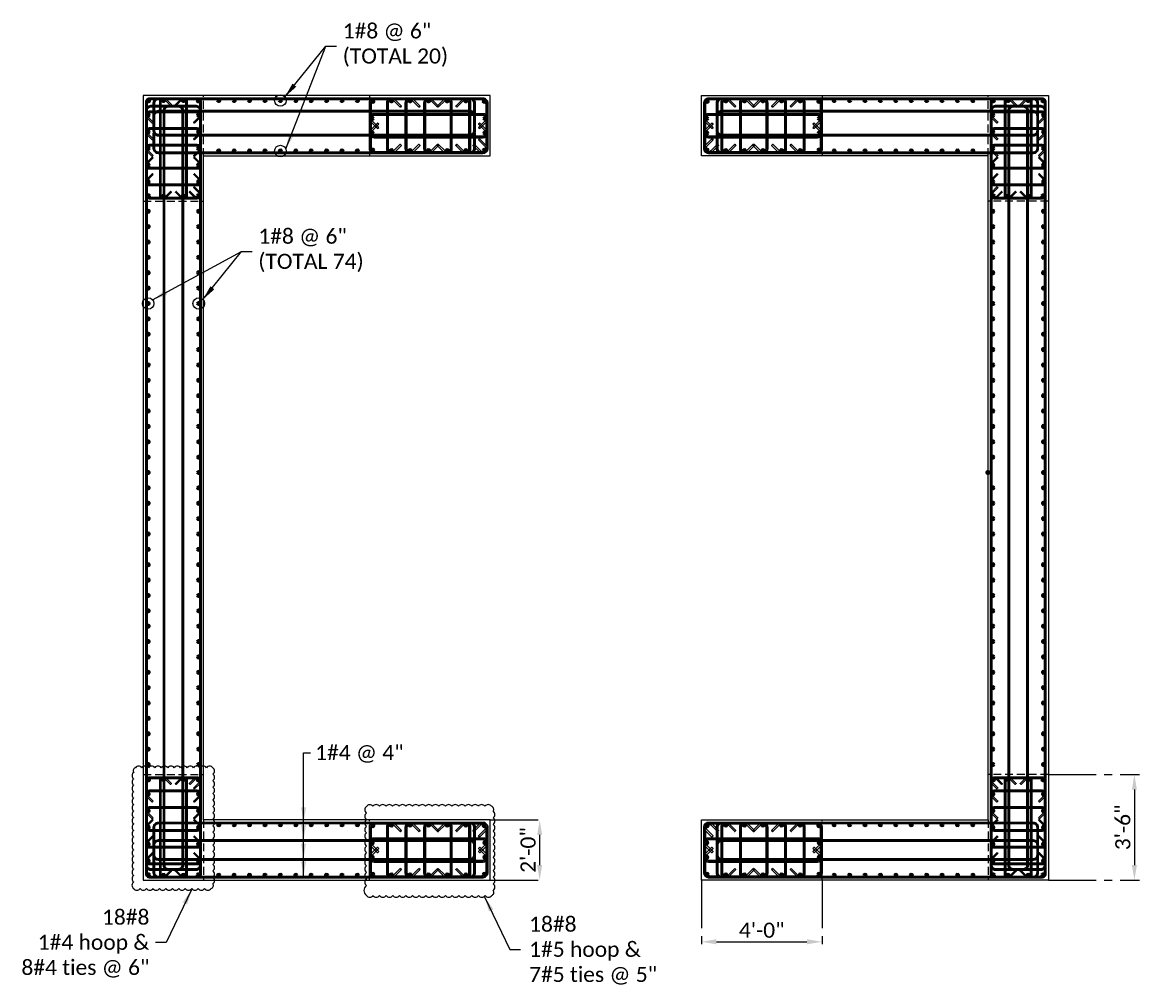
# Model space of a CAD drawing. Header units: inches. Extents: x -30573 to 11520, y -22457 to 4202.
# Drawn here: x 4151.8 to 4596.2, y 519 to 901.7 of the extents above; entities that cross this region are included whole.
import ezdxf

# ---------------------------------------------------------------- set-up
doc = ezdxf.new("R2010")
doc.units = ezdxf.units.IN
doc.header["$PDMODE"] = 35
doc.linetypes.add('CENTER2', pattern=[28.575, 19.05, -3.175, 3.175, -3.175])
doc.linetypes.add('HIDDEN2', pattern=[0.1875, 0.125, -0.0625])
doc.layers.get('Defpoints').update_dxf_attribs({"lineweight": 70})
for name, color, linetype, lineweight in [('ACERO1', 6, 'Continuous', 50), ('ACERO2', 5, 'Continuous', 30), ('ACERO3', 4, 'Continuous', 25), ('CONCRETO7', 8, 'Continuous', 9), ('Ejes', 8, 'CENTER2', 9), ('PROY', 8, 'HIDDEN2', 9), ('TEXTO', 1, 'Continuous', 13)]:
    doc.layers.add(name, color=color, linetype=linetype, lineweight=lineweight)
doc.styles.add('A3_32', font='calibri.ttf', dxfattribs={"height": 6})
doc.dimstyles.new('PONDERA3_32', dxfattribs={"dimscale": 0, "dimtxt": 6, "dimasz": 6, "dimexe": 1.25, "dimexo": 0.625, "dimgap": 1.5, "dimtad": 1, "dimdec": 1, "dimrnd": 0.5, "dimzin": 1, "dimdsep": 46, "dimlunit": 4, "dimtxsty": 'A3_32', "dimcen": 0.5, "dimse1": 1, "dimse2": 1, "dimclrd": 256, "dimclrt": 256, "dimadec": 1, "dimazin": 0, "dimtfac": 1, "dimtdec": 1, "dimtmove": 0, "dimatfit": 3, "dimfxl": 1, "dimfrac": 2, "dimlwd": 13, "dimarcsym": 0})

# ---------------------------------------------------------------- blocks, each defined once
blk = doc.blocks.new('*D1521')
at = {"layer": 'Defpoints', "color": 0, "transparency": 16777216}
for p in [(4357.59, 584.54), (4357.59, 560.54), (4357.59, 560.54)]:
    blk.add_point(p, dxfattribs=at)
at = {"layer": 'TEXTO', "lineweight": 13, "transparency": 16777216}
blk.add_line((4357.59, 578.54), (4357.59, 566.54), dxfattribs=at)
at = {"layer": 'TEXTO', "transparency": 16777216}
for points in [[(4356.59, 578.54), (4358.59, 578.54), (4357.59, 584.54)], [(4356.59, 566.54), (4358.59, 566.54), (4357.59, 560.54)]]:
    blk.add_solid(points, dxfattribs=at)
at = {"layer": 'TEXTO', "transparency": 16777216, "insert": (4353.01, 572.54), "char_height": 6, "attachment_point": 5, "rotation": 90, "style": 'A3_32'}
blk.add_mtext('2\'-0"', dxfattribs=at)
blk = doc.blocks.new('#7')
at = {"layer": 'ACERO1'}
h = blk.add_hatch(dxfattribs=at)
h.set_pattern_fill('ANSI31', color=256, scale=0.05)
h.set_pattern_definition([(45, (-2745.0489, 149.7394), (-0.1122532015, 0.1122532015), [])])
edge = h.paths.add_edge_path()
edge.add_arc((0, 0), 0.438, 0, 360)
blk.add_circle((0, 0), 0.438, dxfattribs=at)
blk = doc.blocks.new('*D1519')
at = {"layer": 'Defpoints', "color": 0, "transparency": 16777216}
for p in [(4594.15, 602.54), (4594.15, 560.54), (4594.15, 560.54)]:
    blk.add_point(p, dxfattribs=at)
at = {"layer": 'TEXTO', "lineweight": 13, "transparency": 16777216}
blk.add_line((4594.15, 596.54), (4594.15, 566.54), dxfattribs=at)
at = {"layer": 'TEXTO', "transparency": 16777216}
for points in [[(4593.15, 596.54), (4595.15, 596.54), (4594.15, 602.54)], [(4593.15, 566.54), (4595.15, 566.54), (4594.15, 560.54)]]:
    blk.add_solid(points, dxfattribs=at)
at = {"layer": 'TEXTO', "transparency": 16777216, "insert": (4589.57, 581.54), "char_height": 6, "attachment_point": 5, "rotation": 90, "style": 'A3_32'}
blk.add_mtext('3\'-6"', dxfattribs=at)
blk = doc.blocks.new('*D1520')
at = {"layer": 'Defpoints', "color": 0, "transparency": 16777216}
for p in [(4421.92, 536.05), (4469.92, 536.05), (4469.92, 536.05)]:
    blk.add_point(p, dxfattribs=at)
at = {"layer": 'TEXTO', "lineweight": 13, "transparency": 16777216}
blk.add_line((4427.92, 536.05), (4463.92, 536.05), dxfattribs=at)
at = {"layer": 'TEXTO', "transparency": 16777216}
for points in [[(4427.92, 537.05), (4427.92, 535.05), (4421.92, 536.05)], [(4463.92, 537.05), (4463.92, 535.05), (4469.92, 536.05)]]:
    blk.add_solid(points, dxfattribs=at)
at = {"layer": 'TEXTO', "transparency": 16777216, "insert": (4445.92, 540.63), "char_height": 6, "attachment_point": 5, "style": 'A3_32'}
blk.add_mtext('4\'-0"', dxfattribs=at)

msp = doc.modelspace()

# ---------------------------------------------------------------- linework, layer by layer
at = {"layer": 'ACERO2'}
for points in [[(4221.42, 831.538), (4202.42, 831.538, -0.4142136), (4200.92, 833.038), (4200.92, 870.038, -0.4142136), (4202.42, 871.538), (4221.42, 871.538, -0.4142136), (4222.92, 870.038), (4222.92, 833.038, -0.6681786), (4220.359, 831.978), (4218.238, 834.099), (4218.592, 834.453), (4220.713, 832.331, 0.6681786), (4222.42, 833.038), (4222.42, 870.038, 0.4142136), (4221.42, 871.038), (4202.42, 871.038, 0.4142136), (4201.42, 870.038), (4201.42, 833.038, 0.4142136), (4202.42, 832.038), (4220.299, 832.038)], [(4336.92, 851.413), (4336.92, 869.663, 0.4142136), (4335.045, 871.538), (4291.795, 871.538, 0.4142136), (4289.92, 869.663), (4289.92, 851.413, 0.4142136), (4291.795, 849.538), (4335.045, 849.538, 0.6681786), (4336.371, 852.739), (4333.719, 855.391), (4333.277, 854.949), (4335.929, 852.297, -1), (4334.161, 850.53), (4331.509, 853.181), (4331.068, 852.739), (4333.643, 850.163)], [(4422.92, 851.413), (4422.92, 869.663, -0.4142136), (4424.795, 871.538), (4468.045, 871.538, -0.4142136), (4469.92, 869.663), (4469.92, 851.413, -0.4142136), (4468.045, 849.538), (4424.795, 849.538, -0.6681786), (4423.469, 852.739), (4426.121, 855.391), (4426.563, 854.949), (4423.911, 852.297, 1), (4425.679, 850.53), (4428.331, 853.181), (4428.773, 852.739), (4426.197, 850.163)], [(4538.42, 831.538), (4557.42, 831.538, 0.4142136), (4558.92, 833.038), (4558.92, 870.038, 0.4142136), (4557.42, 871.538), (4538.42, 871.538, 0.4142136), (4536.92, 870.038), (4536.92, 833.038, 0.6681786), (4539.481, 831.978), (4541.602, 834.099), (4541.248, 834.453), (4539.127, 832.331, -0.6681786), (4537.42, 833.038), (4537.42, 870.038, -0.4142136), (4538.42, 871.038), (4557.42, 871.038, -0.4142136), (4558.42, 870.038), (4558.42, 833.038, -0.4142136), (4557.42, 832.038), (4539.541, 832.038)], [(4335.045, 850.163), (4291.795, 850.163, -0.4142136), (4290.545, 851.413), (4290.545, 869.663, -0.4142136), (4291.795, 870.913), (4335.045, 870.913, -0.4142136), (4336.295, 869.663), (4336.295, 852.815)], [(4424.795, 850.163), (4468.045, 850.163, 0.4142136), (4469.295, 851.413), (4469.295, 869.663, 0.4142136), (4468.045, 870.913), (4424.795, 870.913, 0.4142136), (4423.545, 869.663), (4423.545, 852.815)], [(4222.42, 834.16), (4220.359, 836.22), (4220.006, 835.867), (4222.127, 833.746, -0.1989124), (4222.42, 833.038)], [(4537.42, 834.16), (4539.481, 836.22), (4539.834, 835.867), (4537.713, 833.746, 0.1989124), (4537.42, 833.038)], [(4221.42, 601.538), (4202.42, 601.538, 0.4142136), (4200.92, 600.038), (4200.92, 563.038, 0.4142136), (4202.42, 561.538), (4221.42, 561.538, 0.4142136), (4222.92, 563.038), (4222.92, 600.038, 0.6681786), (4220.359, 601.099), (4218.238, 598.978), (4218.592, 598.624), (4220.713, 600.746, -0.6681786), (4222.42, 600.038), (4222.42, 563.038, -0.4142136), (4221.42, 562.038), (4202.42, 562.038, -0.4142136), (4201.42, 563.038), (4201.42, 600.038, -0.4142136), (4202.42, 601.038), (4220.299, 601.038)], [(4222.42, 598.917), (4220.359, 596.856), (4220.006, 597.21), (4222.127, 599.331, 0.1989124), (4222.42, 600.038)], [(4538.42, 601.538), (4557.42, 601.538, -0.4142136), (4558.92, 600.038), (4558.92, 563.038, -0.4142136), (4557.42, 561.538), (4538.42, 561.538, -0.4142136), (4536.92, 563.038), (4536.92, 600.038, -0.6681786), (4539.481, 601.099), (4541.602, 598.978), (4541.248, 598.624), (4539.127, 600.746, 0.6681786), (4537.42, 600.038), (4537.42, 563.038, 0.4142136), (4538.42, 562.038), (4557.42, 562.038, 0.4142136), (4558.42, 563.038), (4558.42, 600.038, 0.4142136), (4557.42, 601.038), (4539.541, 601.038)], [(4537.42, 598.917), (4539.481, 596.856), (4539.834, 597.21), (4537.713, 599.331, -0.1989124), (4537.42, 600.038)], [(4336.92, 581.663), (4336.92, 563.413, -0.4142136), (4335.045, 561.538), (4291.795, 561.538, -0.4142136), (4289.92, 563.413), (4289.92, 581.663, -0.4142136), (4291.795, 583.538), (4335.045, 583.538, -0.6681786), (4336.371, 580.338), (4333.719, 577.686), (4333.277, 578.128), (4335.929, 580.78, 1), (4334.161, 582.547), (4331.509, 579.896), (4331.068, 580.338), (4333.643, 582.913)], [(4335.045, 582.913), (4291.795, 582.913, 0.4142136), (4290.545, 581.663), (4290.545, 563.413, 0.4142136), (4291.795, 562.163), (4335.045, 562.163, 0.4142136), (4336.295, 563.413), (4336.295, 580.262)], [(4422.92, 581.663), (4422.92, 563.413, 0.4142136), (4424.795, 561.538), (4468.045, 561.538, 0.4142136), (4469.92, 563.413), (4469.92, 581.663, 0.4142136), (4468.045, 583.538), (4424.795, 583.538, 0.6681786), (4423.469, 580.338), (4426.121, 577.686), (4426.563, 578.128), (4423.911, 580.78, -1), (4425.679, 582.547), (4428.331, 579.896), (4428.773, 580.338), (4426.197, 582.913)], [(4424.795, 582.913), (4468.045, 582.913, -0.4142136), (4469.295, 581.663), (4469.295, 563.413, -0.4142136), (4468.045, 562.163), (4424.795, 562.163, -0.4142136), (4423.545, 563.413), (4423.545, 580.262)]]:
    msp.add_lwpolyline(points, format="xyb", dxfattribs=at)
for points in [[(4210.783, 868.624), (4211.136, 868.978), (4209.015, 871.099, 0.6681786), (4206.454, 870.038), (4206.454, 833.038, 0.6681786), (4209.015, 831.978), (4211.136, 834.099), (4210.783, 834.453), (4208.661, 832.331, -0.6681786), (4206.954, 833.038), (4206.954, 870.038, -0.6681786), (4208.661, 870.746)], [(4213.058, 868.624), (4212.704, 868.978), (4214.825, 871.099, -0.6681786), (4217.386, 870.038), (4217.386, 833.038, -0.6681786), (4214.825, 831.978), (4212.704, 834.099), (4213.058, 834.453), (4215.179, 832.331, 0.6681786), (4216.886, 833.038), (4216.886, 870.038, 0.6681786), (4215.179, 870.746)], [(4302.156, 867.896), (4302.598, 868.338), (4299.946, 870.989, 0.6681786), (4296.745, 869.663), (4296.745, 851.413, 0.6681786), (4299.946, 850.088), (4302.598, 852.739), (4302.156, 853.181), (4299.504, 850.53, -0.6681786), (4297.37, 851.413), (4297.37, 869.663, -0.6681786), (4299.504, 870.547)], [(4309.556, 867.896), (4309.998, 868.338), (4307.346, 870.989, 0.6681786), (4304.145, 869.663), (4304.145, 851.413, 0.6681786), (4307.346, 850.088), (4309.998, 852.739), (4309.556, 853.181), (4306.904, 850.53, -0.6681786), (4304.77, 851.413), (4304.77, 869.663, -0.6681786), (4306.904, 870.547)], [(4316.956, 867.896), (4317.398, 868.338), (4314.746, 870.989, 0.6681786), (4311.545, 869.663), (4311.545, 851.413, 0.6681786), (4314.746, 850.088), (4317.398, 852.739), (4316.956, 853.181), (4314.304, 850.53, -0.6681786), (4312.17, 851.413), (4312.17, 869.663, -0.6681786), (4314.304, 870.547)], [(4317.284, 867.896), (4316.842, 868.338), (4319.494, 870.989, -0.6681786), (4322.695, 869.663), (4322.695, 851.413, -0.6681786), (4319.494, 850.088), (4316.842, 852.739), (4317.284, 853.181), (4319.936, 850.53, 0.6681786), (4322.07, 851.413), (4322.07, 869.663, 0.6681786), (4319.936, 870.547)], [(4324.684, 867.896), (4324.242, 868.338), (4326.894, 870.989, -0.6681786), (4330.095, 869.663), (4330.095, 851.413, -0.6681786), (4326.894, 850.088), (4324.242, 852.739), (4324.684, 853.181), (4327.336, 850.53, 0.6681786), (4329.47, 851.413), (4329.47, 869.663, 0.6681786), (4327.336, 870.547)], [(4435.156, 867.896), (4435.598, 868.338), (4432.946, 870.989, 0.6681786), (4429.745, 869.663), (4429.745, 851.413, 0.6681786), (4432.946, 850.088), (4435.598, 852.739), (4435.156, 853.181), (4432.504, 850.53, -0.6681786), (4430.37, 851.413), (4430.37, 869.663, -0.6681786), (4432.504, 870.547)], [(4442.556, 867.896), (4442.998, 868.338), (4440.346, 870.989, 0.6681786), (4437.145, 869.663), (4437.145, 851.413, 0.6681786), (4440.346, 850.088), (4442.998, 852.739), (4442.556, 853.181), (4439.904, 850.53, -0.6681786), (4437.77, 851.413), (4437.77, 869.663, -0.6681786), (4439.904, 870.547)], [(4442.884, 867.896), (4442.443, 868.338), (4445.094, 870.989, -0.6681786), (4448.295, 869.663), (4448.295, 851.413, -0.6681786), (4445.094, 850.088), (4442.443, 852.739), (4442.884, 853.181), (4445.536, 850.53, 0.6681786), (4447.67, 851.413), (4447.67, 869.663, 0.6681786), (4445.536, 870.547)], [(4450.284, 867.896), (4449.842, 868.338), (4452.494, 870.989, -0.6681786), (4455.695, 869.663), (4455.695, 851.413, -0.6681786), (4452.494, 850.088), (4449.842, 852.739), (4450.284, 853.181), (4452.936, 850.53, 0.6681786), (4455.07, 851.413), (4455.07, 869.663, 0.6681786), (4452.936, 870.547)], [(4457.684, 867.896), (4457.242, 868.338), (4459.894, 870.989, -0.6681786), (4463.095, 869.663), (4463.095, 851.413, -0.6681786), (4459.894, 850.088), (4457.242, 852.739), (4457.684, 853.181), (4460.336, 850.53, 0.6681786), (4462.47, 851.413), (4462.47, 869.663, 0.6681786), (4460.336, 870.547)], [(4546.783, 868.624), (4547.136, 868.978), (4545.015, 871.099, 0.6681786), (4542.454, 870.038), (4542.454, 833.038, 0.6681786), (4545.015, 831.978), (4547.136, 834.099), (4546.783, 834.453), (4544.661, 832.331, -0.6681786), (4542.954, 833.038), (4542.954, 870.038, -0.6681786), (4544.661, 870.746)], [(4549.058, 868.624), (4548.704, 868.978), (4550.825, 871.099, -0.6681786), (4553.386, 870.038), (4553.386, 833.038, -0.6681786), (4550.825, 831.978), (4548.704, 834.099), (4549.058, 834.453), (4551.179, 832.331, 0.6681786), (4552.886, 833.038), (4552.886, 870.038, 0.6681786), (4551.179, 870.746)], [(4203.834, 861.975), (4203.481, 861.622), (4201.359, 863.743, -0.6681786), (4202.42, 866.304), (4221.42, 866.304, -0.6681786), (4222.481, 863.743), (4220.359, 861.622), (4220.006, 861.975), (4222.127, 864.097, 0.6681786), (4221.42, 865.804), (4202.42, 865.804, 0.6681786), (4201.713, 864.097)], [(4293.563, 859.903), (4293.121, 859.461), (4290.469, 862.112, -0.6681786), (4291.795, 865.313), (4335.052, 865.313, -0.6681786), (4336.378, 862.112), (4333.726, 859.461), (4333.284, 859.903), (4335.936, 862.554, 0.6681786), (4335.052, 864.688), (4291.795, 864.688, 0.6681786), (4290.911, 862.554)], [(4466.277, 859.903), (4466.719, 859.461), (4469.371, 862.112, 0.6681786), (4468.045, 865.313), (4424.788, 865.313, 0.6681786), (4423.462, 862.112), (4426.114, 859.461), (4426.556, 859.903), (4423.904, 862.554, -0.6681786), (4424.788, 864.688), (4468.045, 864.688, -0.6681786), (4468.929, 862.554)], [(4556.006, 861.975), (4556.359, 861.622), (4558.481, 863.743, 0.6681786), (4557.42, 866.304), (4538.42, 866.304, 0.6681786), (4537.359, 863.743), (4539.481, 861.622), (4539.834, 861.975), (4537.713, 864.097, -0.6681786), (4538.42, 865.804), (4557.42, 865.804, -0.6681786), (4558.127, 864.097)], [(4203.834, 855.343), (4203.481, 854.989), (4201.359, 857.11, -0.6681786), (4202.42, 859.671), (4221.42, 859.671, -0.6681786), (4222.481, 857.11), (4220.359, 854.989), (4220.006, 855.343), (4222.127, 857.464, 0.6681786), (4221.42, 859.171), (4202.42, 859.171, 0.6681786), (4201.713, 857.464)], [(4293.563, 861.174), (4293.121, 861.616), (4290.469, 858.964, 0.6681786), (4291.795, 855.764), (4335.052, 855.764, 0.6681786), (4336.378, 858.964), (4333.726, 861.616), (4333.284, 861.174), (4335.936, 858.523, -0.6681786), (4335.052, 856.389), (4291.795, 856.389, -0.6681786), (4290.911, 858.523)], [(4466.277, 861.174), (4466.719, 861.616), (4469.371, 858.964, -0.6681786), (4468.045, 855.764), (4424.788, 855.764, -0.6681786), (4423.462, 858.964), (4426.114, 861.616), (4426.556, 861.174), (4423.904, 858.523, 0.6681786), (4424.788, 856.389), (4468.045, 856.389, 0.6681786), (4468.929, 858.523)], [(4556.006, 855.343), (4556.359, 854.989), (4558.481, 857.11, 0.6681786), (4557.42, 859.671), (4538.42, 859.671, 0.6681786), (4537.359, 857.11), (4539.481, 854.989), (4539.834, 855.343), (4537.713, 857.464, -0.6681786), (4538.42, 859.171), (4557.42, 859.171, -0.6681786), (4558.127, 857.464)], [(4203.834, 848.71), (4203.481, 848.356), (4201.359, 850.478, -0.6681786), (4202.42, 853.038), (4221.42, 853.038, -0.6681786), (4222.481, 850.478), (4220.359, 848.356), (4220.006, 848.71), (4222.127, 850.831, 0.6681786), (4221.42, 852.538), (4202.42, 852.538, 0.6681786), (4201.713, 850.831)], [(4556.006, 848.71), (4556.359, 848.356), (4558.481, 850.478, 0.6681786), (4557.42, 853.038), (4538.42, 853.038, 0.6681786), (4537.359, 850.478), (4539.481, 848.356), (4539.834, 848.71), (4537.713, 850.831, -0.6681786), (4538.42, 852.538), (4557.42, 852.538, -0.6681786), (4558.127, 850.831)], [(4203.834, 847.734), (4203.481, 848.088), (4201.359, 845.967, 0.6681786), (4202.42, 843.406), (4221.42, 843.406, 0.6681786), (4222.481, 845.967), (4220.359, 848.088), (4220.006, 847.734), (4222.127, 845.613, -0.6681786), (4221.42, 843.906), (4202.42, 843.906, -0.6681786), (4201.713, 845.613)], [(4556.006, 847.734), (4556.359, 848.088), (4558.481, 845.967, -0.6681786), (4557.42, 843.406), (4538.42, 843.406, -0.6681786), (4537.359, 845.967), (4539.481, 848.088), (4539.834, 847.734), (4537.713, 845.613, 0.6681786), (4538.42, 843.906), (4557.42, 843.906, 0.6681786), (4558.127, 845.613)], [(4203.834, 841.102), (4203.481, 841.455), (4201.359, 839.334, 0.6681786), (4202.42, 836.773), (4221.42, 836.773, 0.6681786), (4222.481, 839.334), (4220.359, 841.455), (4220.006, 841.102), (4222.127, 838.98, -0.6681786), (4221.42, 837.273), (4202.42, 837.273, -0.6681786), (4201.713, 838.98)], [(4556.006, 841.102), (4556.359, 841.455), (4558.481, 839.334, -0.6681786), (4557.42, 836.773), (4538.42, 836.773, -0.6681786), (4537.359, 839.334), (4539.481, 841.455), (4539.834, 841.102), (4537.713, 838.98, 0.6681786), (4538.42, 837.273), (4557.42, 837.273, 0.6681786), (4558.127, 838.98)], [(4210.783, 564.453), (4211.136, 564.099), (4209.015, 561.978, -0.6681786), (4206.454, 563.038), (4206.454, 600.039, -0.6681786), (4209.015, 601.099), (4211.136, 598.978), (4210.783, 598.624), (4208.661, 600.746, 0.6681786), (4206.954, 600.039), (4206.954, 563.038, 0.6681786), (4208.661, 562.331)], [(4213.058, 564.453), (4212.704, 564.099), (4214.825, 561.978, 0.6681786), (4217.386, 563.038), (4217.386, 600.039, 0.6681786), (4214.825, 601.099), (4212.704, 598.978), (4213.058, 598.624), (4215.179, 600.746, -0.6681786), (4216.886, 600.039), (4216.886, 563.038, -0.6681786), (4215.179, 562.331)], [(4546.783, 564.453), (4547.136, 564.099), (4545.015, 561.978, -0.6681786), (4542.454, 563.038), (4542.454, 600.039, -0.6681786), (4545.015, 601.099), (4547.136, 598.978), (4546.783, 598.624), (4544.661, 600.746, 0.6681786), (4542.954, 600.039), (4542.954, 563.038, 0.6681786), (4544.661, 562.331)], [(4549.058, 564.453), (4548.704, 564.099), (4550.825, 561.978, 0.6681786), (4553.386, 563.038), (4553.386, 600.039, 0.6681786), (4550.825, 601.099), (4548.704, 598.978), (4549.058, 598.624), (4551.179, 600.746, -0.6681786), (4552.886, 600.039), (4552.886, 563.038, -0.6681786), (4551.179, 562.331)], [(4203.834, 591.975), (4203.481, 591.622), (4201.359, 593.743, -0.6681786), (4202.42, 596.304), (4221.42, 596.304, -0.6681786), (4222.481, 593.743), (4220.359, 591.622), (4220.006, 591.975), (4222.127, 594.097, 0.6681786), (4221.42, 595.804), (4202.42, 595.804, 0.6681786), (4201.713, 594.097)], [(4556.006, 591.975), (4556.359, 591.622), (4558.481, 593.743, 0.6681786), (4557.42, 596.304), (4538.42, 596.304, 0.6681786), (4537.359, 593.743), (4539.481, 591.622), (4539.834, 591.975), (4537.713, 594.097, -0.6681786), (4538.42, 595.804), (4557.42, 595.804, -0.6681786), (4558.127, 594.097)], [(4203.834, 585.343), (4203.481, 584.989), (4201.359, 587.11, -0.6681786), (4202.42, 589.671), (4221.42, 589.671, -0.6681786), (4222.481, 587.11), (4220.359, 584.989), (4220.006, 585.343), (4222.127, 587.464, 0.6681786), (4221.42, 589.171), (4202.42, 589.171, 0.6681786), (4201.713, 587.464)], [(4556.006, 585.343), (4556.359, 584.989), (4558.481, 587.11, 0.6681786), (4557.42, 589.671), (4538.42, 589.671, 0.6681786), (4537.359, 587.11), (4539.481, 584.989), (4539.834, 585.343), (4537.713, 587.464, -0.6681786), (4538.42, 589.171), (4557.42, 589.171, -0.6681786), (4558.127, 587.464)], [(4203.834, 584.367), (4203.481, 584.72), (4201.359, 582.599, 0.6681786), (4202.42, 580.038), (4221.42, 580.038, 0.6681786), (4222.481, 582.599), (4220.359, 584.72), (4220.006, 584.367), (4222.127, 582.246, -0.6681786), (4221.42, 580.538), (4202.42, 580.538, -0.6681786), (4201.713, 582.246)], [(4302.156, 565.181), (4302.598, 564.739), (4299.946, 562.088, -0.6681786), (4296.745, 563.413), (4296.745, 581.663, -0.6681786), (4299.946, 582.989), (4302.598, 580.338), (4302.156, 579.896), (4299.504, 582.547, 0.6681786), (4297.37, 581.663), (4297.37, 563.413, 0.6681786), (4299.504, 562.53)], [(4309.556, 565.181), (4309.998, 564.739), (4307.346, 562.088, -0.6681786), (4304.145, 563.413), (4304.145, 581.663, -0.6681786), (4307.346, 582.989), (4309.998, 580.338), (4309.556, 579.896), (4306.904, 582.547, 0.6681786), (4304.77, 581.663), (4304.77, 563.413, 0.6681786), (4306.904, 562.53)], [(4316.956, 565.181), (4317.398, 564.739), (4314.746, 562.088, -0.6681786), (4311.545, 563.413), (4311.545, 581.663, -0.6681786), (4314.746, 582.989), (4317.398, 580.338), (4316.956, 579.896), (4314.304, 582.547, 0.6681786), (4312.17, 581.663), (4312.17, 563.413, 0.6681786), (4314.304, 562.53)], [(4317.284, 565.181), (4316.842, 564.739), (4319.494, 562.088, 0.6681786), (4322.695, 563.413), (4322.695, 581.663, 0.6681786), (4319.494, 582.989), (4316.842, 580.338), (4317.284, 579.896), (4319.936, 582.547, -0.6681786), (4322.07, 581.663), (4322.07, 563.413, -0.6681786), (4319.936, 562.53)], [(4324.684, 565.181), (4324.242, 564.739), (4326.894, 562.088, 0.6681786), (4330.095, 563.413), (4330.095, 581.663, 0.6681786), (4326.894, 582.989), (4324.242, 580.338), (4324.684, 579.896), (4327.336, 582.547, -0.6681786), (4329.47, 581.663), (4329.47, 563.413, -0.6681786), (4327.336, 562.53)], [(4435.156, 565.181), (4435.598, 564.739), (4432.946, 562.088, -0.6681786), (4429.745, 563.413), (4429.745, 581.663, -0.6681786), (4432.946, 582.989), (4435.598, 580.338), (4435.156, 579.896), (4432.504, 582.547, 0.6681786), (4430.37, 581.663), (4430.37, 563.413, 0.6681786), (4432.504, 562.53)], [(4442.556, 565.181), (4442.998, 564.739), (4440.346, 562.088, -0.6681786), (4437.145, 563.413), (4437.145, 581.663, -0.6681786), (4440.346, 582.989), (4442.998, 580.338), (4442.556, 579.896), (4439.904, 582.547, 0.6681786), (4437.77, 581.663), (4437.77, 563.413, 0.6681786), (4439.904, 562.53)], [(4442.884, 565.181), (4442.443, 564.739), (4445.094, 562.088, 0.6681786), (4448.295, 563.413), (4448.295, 581.663, 0.6681786), (4445.094, 582.989), (4442.443, 580.338), (4442.884, 579.896), (4445.536, 582.547, -0.6681786), (4447.67, 581.663), (4447.67, 563.413, -0.6681786), (4445.536, 562.53)], [(4450.284, 565.181), (4449.842, 564.739), (4452.494, 562.088, 0.6681786), (4455.695, 563.413), (4455.695, 581.663, 0.6681786), (4452.494, 582.989), (4449.842, 580.338), (4450.284, 579.896), (4452.936, 582.547, -0.6681786), (4455.07, 581.663), (4455.07, 563.413, -0.6681786), (4452.936, 562.53)], [(4457.684, 565.181), (4457.242, 564.739), (4459.894, 562.088, 0.6681786), (4463.095, 563.413), (4463.095, 581.663, 0.6681786), (4459.894, 582.989), (4457.242, 580.338), (4457.684, 579.896), (4460.336, 582.547, -0.6681786), (4462.47, 581.663), (4462.47, 563.413, -0.6681786), (4460.336, 562.53)], [(4556.006, 584.367), (4556.359, 584.72), (4558.481, 582.599, -0.6681786), (4557.42, 580.038), (4538.42, 580.038, -0.6681786), (4537.359, 582.599), (4539.481, 584.72), (4539.834, 584.367), (4537.713, 582.246, 0.6681786), (4538.42, 580.538), (4557.42, 580.538, 0.6681786), (4558.127, 582.246)], [(4203.834, 577.734), (4203.481, 578.088), (4201.359, 575.967, 0.6681786), (4202.42, 573.406), (4221.42, 573.406, 0.6681786), (4222.481, 575.967), (4220.359, 578.088), (4220.006, 577.734), (4222.127, 575.613, -0.6681786), (4221.42, 573.906), (4202.42, 573.906, -0.6681786), (4201.713, 575.613)], [(4556.006, 577.734), (4556.359, 578.088), (4558.481, 575.967, -0.6681786), (4557.42, 573.406), (4538.42, 573.406, -0.6681786), (4537.359, 575.967), (4539.481, 578.088), (4539.834, 577.734), (4537.713, 575.613, 0.6681786), (4538.42, 573.906), (4557.42, 573.906, 0.6681786), (4558.127, 575.613)], [(4293.563, 571.903), (4293.121, 571.461), (4290.469, 574.112, -0.6681786), (4291.795, 577.313), (4335.052, 577.313, -0.6681786), (4336.378, 574.112), (4333.726, 571.461), (4333.284, 571.903), (4335.936, 574.554, 0.6681786), (4335.052, 576.688), (4291.795, 576.688, 0.6681786), (4290.911, 574.554)], [(4293.563, 573.174), (4293.121, 573.616), (4290.469, 570.964, 0.6681786), (4291.795, 567.764), (4335.052, 567.764, 0.6681786), (4336.378, 570.964), (4333.726, 573.616), (4333.284, 573.174), (4335.936, 570.523, -0.6681786), (4335.052, 568.389), (4291.795, 568.389, -0.6681786), (4290.911, 570.523)], [(4466.277, 571.903), (4466.719, 571.461), (4469.371, 574.112, 0.6681786), (4468.045, 577.313), (4424.788, 577.313, 0.6681786), (4423.462, 574.112), (4426.114, 571.461), (4426.556, 571.903), (4423.904, 574.554, -0.6681786), (4424.788, 576.688), (4468.045, 576.688, -0.6681786), (4468.929, 574.554)], [(4466.277, 573.174), (4466.719, 573.616), (4469.371, 570.964, -0.6681786), (4468.045, 567.764), (4424.788, 567.764, -0.6681786), (4423.462, 570.964), (4426.114, 573.616), (4426.556, 573.174), (4423.904, 570.523, 0.6681786), (4424.788, 568.389), (4468.045, 568.389, 0.6681786), (4468.929, 570.523)], [(4203.834, 571.102), (4203.481, 571.455), (4201.359, 569.334, 0.6681786), (4202.42, 566.773), (4221.42, 566.773, 0.6681786), (4222.481, 569.334), (4220.359, 571.455), (4220.006, 571.102), (4222.127, 568.98, -0.6681786), (4221.42, 567.273), (4202.42, 567.273, -0.6681786), (4201.713, 568.98)], [(4556.006, 571.102), (4556.359, 571.455), (4558.481, 569.334, -0.6681786), (4557.42, 566.773), (4538.42, 566.773, -0.6681786), (4537.359, 569.334), (4539.481, 571.455), (4539.834, 571.102), (4537.713, 568.98, 0.6681786), (4538.42, 567.273), (4557.42, 567.273, 0.6681786), (4558.127, 568.98)]]:
    msp.add_lwpolyline(points, format="xyb", close=True, dxfattribs=at)
at = {"layer": 'ACERO3'}
for points in [[(4203.92, 863.538), (4203.92, 869.538, -0.4142136), (4205.92, 871.538), (4329.92, 871.538, -0.4142136), (4331.92, 869.538), (4331.92, 863.538), (4331.42, 863.538), (4331.42, 869.538, 0.4142136), (4329.92, 871.038), (4205.92, 871.038, 0.4142136), (4204.42, 869.538), (4204.42, 863.538)], [(4555.92, 863.538), (4555.92, 869.538, 0.4142136), (4553.92, 871.538), (4429.92, 871.538, 0.4142136), (4427.92, 869.538), (4427.92, 863.538), (4428.42, 863.538), (4428.42, 869.538, -0.4142136), (4429.92, 871.038), (4553.92, 871.038, -0.4142136), (4555.42, 869.538), (4555.42, 863.538)], [(4208.92, 868.538), (4202.92, 868.538, 0.4142136), (4200.92, 866.538), (4200.92, 566.538, 0.4142136), (4202.92, 564.538), (4208.92, 564.538), (4208.92, 565.038), (4202.92, 565.038, -0.4142136), (4201.42, 566.538), (4201.42, 866.538, -0.4142136), (4202.92, 868.038), (4208.92, 868.038)], [(4215.92, 868.538), (4209.92, 868.538, 0.4142136), (4207.92, 866.538), (4207.92, 566.538, 0.4142136), (4209.92, 564.538), (4215.92, 564.538), (4215.92, 565.038), (4209.92, 565.038, -0.4142136), (4208.42, 566.538), (4208.42, 866.538, -0.4142136), (4209.92, 868.038), (4215.92, 868.038)], [(4207.92, 868.538), (4213.92, 868.538, -0.4142136), (4215.92, 866.538), (4215.92, 566.538, -0.4142136), (4213.92, 564.538), (4207.92, 564.538), (4207.92, 565.038), (4213.92, 565.038, 0.4142136), (4215.42, 566.538), (4215.42, 866.538, 0.4142136), (4213.92, 868.038), (4207.92, 868.038)], [(4214.92, 868.538), (4220.92, 868.538, -0.4142136), (4222.92, 866.538), (4222.92, 566.538, -0.4142136), (4220.92, 564.538), (4214.92, 564.538), (4214.92, 565.038), (4220.92, 565.038, 0.4142136), (4222.42, 566.538), (4222.42, 866.538, 0.4142136), (4220.92, 868.038), (4214.92, 868.038)], [(4544.92, 868.538), (4538.92, 868.538, 0.4142136), (4536.92, 866.538), (4536.92, 566.538, 0.4142136), (4538.92, 564.538), (4544.92, 564.538), (4544.92, 565.038), (4538.92, 565.038, -0.4142136), (4537.42, 566.538), (4537.42, 866.538, -0.4142136), (4538.92, 868.038), (4544.92, 868.038)], [(4543.92, 868.538), (4549.92, 868.538, -0.4142136), (4551.92, 866.538), (4551.92, 566.538, -0.4142136), (4549.92, 564.538), (4543.92, 564.538), (4543.92, 565.038), (4549.92, 565.038, 0.4142136), (4551.42, 566.538), (4551.42, 866.538, 0.4142136), (4549.92, 868.038), (4543.92, 868.038)], [(4551.92, 868.538), (4545.92, 868.538, 0.4142136), (4543.92, 866.538), (4543.92, 566.538, 0.4142136), (4545.92, 564.538), (4551.92, 564.538), (4551.92, 565.038), (4545.92, 565.038, -0.4142136), (4544.42, 566.538), (4544.42, 866.538, -0.4142136), (4545.92, 868.038), (4551.92, 868.038)], [(4550.92, 868.538), (4556.92, 868.538, -0.4142136), (4558.92, 866.538), (4558.92, 566.538, -0.4142136), (4556.92, 564.538), (4550.92, 564.538), (4550.92, 565.038), (4556.92, 565.038, 0.4142136), (4558.42, 566.538), (4558.42, 866.538, 0.4142136), (4556.92, 868.038), (4550.92, 868.038)], [(4203.92, 858.538), (4203.92, 864.538, -0.4142136), (4205.92, 866.538), (4329.92, 866.538, -0.4142136), (4331.92, 864.538), (4331.92, 858.538), (4331.42, 858.538), (4331.42, 864.538, 0.4142136), (4329.92, 866.038), (4205.92, 866.038, 0.4142136), (4204.42, 864.538), (4204.42, 858.538)], [(4203.92, 864.538), (4203.92, 858.538, 0.4142136), (4205.92, 856.538), (4329.92, 856.538, 0.4142136), (4331.92, 858.538), (4331.92, 864.538), (4331.42, 864.538), (4331.42, 858.538, -0.4142136), (4329.92, 857.038), (4205.92, 857.038, -0.4142136), (4204.42, 858.538), (4204.42, 864.538)], [(4555.92, 858.538), (4555.92, 864.538, 0.4142136), (4553.92, 866.538), (4429.92, 866.538, 0.4142136), (4427.92, 864.538), (4427.92, 858.538), (4428.42, 858.538), (4428.42, 864.538, -0.4142136), (4429.92, 866.038), (4553.92, 866.038, -0.4142136), (4555.42, 864.538), (4555.42, 858.538)], [(4555.92, 864.538), (4555.92, 858.538, -0.4142136), (4553.92, 856.538), (4429.92, 856.538, -0.4142136), (4427.92, 858.538), (4427.92, 864.538), (4428.42, 864.538), (4428.42, 858.538, 0.4142136), (4429.92, 857.038), (4553.92, 857.038, 0.4142136), (4555.42, 858.538), (4555.42, 864.538)], [(4203.92, 857.538), (4203.92, 851.538, 0.4142136), (4205.92, 849.538), (4329.92, 849.538, 0.4142136), (4331.92, 851.538), (4331.92, 857.538), (4331.42, 857.538), (4331.42, 851.538, -0.4142136), (4329.92, 850.038), (4205.92, 850.038, -0.4142136), (4204.42, 851.538), (4204.42, 857.538)], [(4555.92, 857.538), (4555.92, 851.538, -0.4142136), (4553.92, 849.538), (4429.92, 849.538, -0.4142136), (4427.92, 851.538), (4427.92, 857.538), (4428.42, 857.538), (4428.42, 851.538, 0.4142136), (4429.92, 850.038), (4553.92, 850.038, 0.4142136), (4555.42, 851.538), (4555.42, 857.538)], [(4203.92, 575.538), (4203.92, 581.538, -0.4142136), (4205.92, 583.538), (4329.92, 583.538, -0.4142136), (4331.92, 581.538), (4331.92, 575.538), (4331.42, 575.538), (4331.42, 581.538, 0.4142136), (4329.92, 583.038), (4205.92, 583.038, 0.4142136), (4204.42, 581.538), (4204.42, 575.538)], [(4555.92, 575.538), (4555.92, 581.538, 0.4142136), (4553.92, 583.538), (4429.92, 583.538, 0.4142136), (4427.92, 581.538), (4427.92, 575.538), (4428.42, 575.538), (4428.42, 581.538, -0.4142136), (4429.92, 583.038), (4553.92, 583.038, -0.4142136), (4555.42, 581.538), (4555.42, 575.538)], [(4203.92, 576.538), (4203.92, 570.538, 0.4142136), (4205.92, 568.538), (4329.92, 568.538, 0.4142136), (4331.92, 570.538), (4331.92, 576.538), (4331.42, 576.538), (4331.42, 570.538, -0.4142136), (4329.92, 569.038), (4205.92, 569.038, -0.4142136), (4204.42, 570.538), (4204.42, 576.538)], [(4203.92, 568.538), (4203.92, 574.538, -0.4142136), (4205.92, 576.538), (4329.92, 576.538, -0.4142136), (4331.92, 574.538), (4331.92, 568.538), (4331.42, 568.538), (4331.42, 574.538, 0.4142136), (4329.92, 576.038), (4205.92, 576.038, 0.4142136), (4204.42, 574.538), (4204.42, 568.538)], [(4555.92, 576.538), (4555.92, 570.538, -0.4142136), (4553.92, 568.538), (4429.92, 568.538, -0.4142136), (4427.92, 570.538), (4427.92, 576.538), (4428.42, 576.538), (4428.42, 570.538, 0.4142136), (4429.92, 569.038), (4553.92, 569.038, 0.4142136), (4555.42, 570.538), (4555.42, 576.538)], [(4555.92, 568.538), (4555.92, 574.538, 0.4142136), (4553.92, 576.538), (4429.92, 576.538, 0.4142136), (4427.92, 574.538), (4427.92, 568.538), (4428.42, 568.538), (4428.42, 574.538, -0.4142136), (4429.92, 576.038), (4553.92, 576.038, -0.4142136), (4555.42, 574.538), (4555.42, 568.538)], [(4203.92, 569.538), (4203.92, 563.538, 0.4142136), (4205.92, 561.538), (4329.92, 561.538, 0.4142136), (4331.92, 563.538), (4331.92, 569.538), (4331.42, 569.538), (4331.42, 563.538, -0.4142136), (4329.92, 562.038), (4205.92, 562.038, -0.4142136), (4204.42, 563.538), (4204.42, 569.538)], [(4555.92, 569.538), (4555.92, 563.538, -0.4142136), (4553.92, 561.538), (4429.92, 561.538, -0.4142136), (4427.92, 563.538), (4427.92, 569.538), (4428.42, 569.538), (4428.42, 563.538, 0.4142136), (4429.92, 562.038), (4553.92, 562.038, 0.4142136), (4555.42, 563.538), (4555.42, 569.538)]]:
    msp.add_lwpolyline(points, format="xyb", close=True, dxfattribs=at)
at = {"layer": 'CONCRETO7'}
for points in [[(4337.92, 584.538), (4223.92, 584.538), (4223.92, 848.538), (4337.92, 848.538), (4337.92, 872.538), (4199.92, 872.538), (4199.92, 560.538), (4337.92, 560.538)], [(4421.92, 584.538), (4535.92, 584.538), (4535.92, 848.538), (4421.92, 848.538), (4421.92, 872.538), (4559.92, 872.538), (4559.92, 560.538), (4421.92, 560.538)]]:
    msp.add_lwpolyline(points, close=True, dxfattribs=at)
at = {"layer": 'Ejes'}
for p, q in [((4559.92, 602.538), (4596.239, 602.538)), ((4337.92, 584.538), (4359.931, 584.538)), ((4337.92, 560.538), (4359.931, 560.538)), ((4421.92, 560.538), (4421.92, 532.975)), ((4469.92, 560.538), (4469.92, 532.975)), ((4559.92, 560.538), (4596.239, 560.538))]:
    msp.add_line(p, q, dxfattribs=at)
at = {"layer": 'PROY', "ltscale": 25}
for p, q in [((4223.92, 848.538), (4223.92, 872.538)), ((4289.92, 872.538), (4289.92, 848.538)), ((4469.92, 872.538), (4469.92, 848.538)), ((4535.92, 848.538), (4535.92, 872.538)), ((4199.92, 830.538), (4223.92, 830.538)), ((4559.92, 830.538), (4535.92, 830.538)), ((4199.92, 602.538), (4223.92, 602.538)), ((4559.92, 602.538), (4535.92, 602.538)), ((4223.92, 584.538), (4223.92, 560.538)), ((4289.92, 560.538), (4289.92, 584.538)), ((4469.92, 560.538), (4469.92, 584.538)), ((4535.92, 584.538), (4535.92, 560.538))]:
    msp.add_line(p, q, dxfattribs=at)
at = {"layer": 'TEXTO'}
for points in [[(4196.107, 557.226, 0.5205671), (4198.672, 557.226, 0.5205671), (4201.237, 557.226, 0.5205671), (4203.802, 557.226, 0.5205671), (4206.368, 557.226, 0.5205671), (4208.933, 557.226, 0.5205671), (4211.498, 557.226, 0.5205671), (4214.063, 557.226, 0.5205671), (4216.628, 557.226, 0.5205671), (4219.193, 557.226, 0.5205671), (4221.758, 557.226, 0.5205671), (4224.323, 557.226, 0.5205671), (4226.888, 557.226, 0.5205671), (4227.588, 559.091, 0.5205671), (4227.588, 561.656, 0.5205671), (4227.588, 564.222, 0.5205671), (4227.588, 566.787, 0.5205671), (4227.588, 569.352, 0.5205671), (4227.588, 571.917, 0.5205671), (4227.588, 574.482, 0.5205671), (4227.588, 577.047, 0.5205671), (4227.588, 579.612, 0.5205671), (4227.588, 582.177, 0.5205671), (4227.588, 584.742, 0.5205671), (4227.588, 587.307, 0.5205671), (4227.588, 589.872, 0.5205671), (4227.588, 592.438, 0.5205671), (4227.588, 595.003, 0.5205671), (4227.588, 597.568, 0.5205671), (4227.588, 600.133, 0.5205671), (4227.588, 602.698, 0.5205671), (4227.588, 605.263, 0.5205671), (4225.034, 605.274, 0.5205671), (4222.468, 605.274, 0.5205671), (4219.903, 605.274, 0.5205671), (4217.338, 605.274, 0.5205671), (4214.773, 605.274, 0.5205671), (4212.208, 605.274, 0.5205671), (4209.643, 605.274, 0.5205671), (4207.078, 605.274, 0.5205671), (4204.513, 605.274, 0.5205671), (4201.948, 605.274, 0.5205671), (4199.383, 605.274, 0.5205671), (4196.818, 605.274, 0.5205671), (4196.107, 603.419, 0.5205671), (4196.107, 600.854, 0.5205671), (4196.107, 598.289, 0.5205671), (4196.107, 595.724, 0.5205671), (4196.107, 593.159, 0.5205671), (4196.107, 590.593, 0.5205671), (4196.107, 588.028, 0.5205671), (4196.107, 585.463, 0.5205671), (4196.107, 582.898, 0.5205671), (4196.107, 580.333, 0.5205671), (4196.107, 577.768, 0.5205671), (4196.107, 575.203, 0.5205671), (4196.107, 572.638, 0.5205671), (4196.107, 570.073, 0.5205671), (4196.107, 567.508, 0.5205671), (4196.107, 564.943, 0.5205671), (4196.107, 562.377, 0.5205671), (4196.107, 559.812, 0.5205671)], [(4288.68, 554.476, 0.5205671), (4291.302, 554.476, 0.5205671), (4293.924, 554.476, 0.5205671), (4296.547, 554.476, 0.5205671), (4299.169, 554.476, 0.5205671), (4301.791, 554.476, 0.5205671), (4304.413, 554.476, 0.5205671), (4307.036, 554.476, 0.5205671), (4309.658, 554.476, 0.5205671), (4312.28, 554.476, 0.5205671), (4314.902, 554.476, 0.5205671), (4317.525, 554.476, 0.5205671), (4320.147, 554.476, 0.5205671), (4322.769, 554.476, 0.5205671), (4325.392, 554.476, 0.5205671), (4328.014, 554.476, 0.5205671), (4330.636, 554.476, 0.5205671), (4333.258, 554.476, 0.5205671), (4335.881, 554.476, 0.5205671), (4338.503, 554.476, 0.5205671), (4339.109, 556.491, 0.5205671), (4339.109, 559.114, 0.5205671), (4339.109, 561.736, 0.5205671), (4339.109, 564.358, 0.5205671), (4339.109, 566.98, 0.5205671), (4339.109, 569.603, 0.5205671), (4339.109, 572.225, 0.5205671), (4339.109, 574.847, 0.5205671), (4339.109, 577.47, 0.5205671), (4339.109, 580.092, 0.5205671), (4339.109, 582.714, 0.5205671), (4339.109, 585.336, 0.5205671), (4339.109, 587.959, 0.5205671), (4338.445, 589.917, 0.5205671), (4335.823, 589.917, 0.5205671), (4333.201, 589.917, 0.5205671), (4330.579, 589.917, 0.5205671), (4327.956, 589.917, 0.5205671), (4325.334, 589.917, 0.5205671), (4322.712, 589.917, 0.5205671), (4320.089, 589.917, 0.5205671), (4317.467, 589.917, 0.5205671), (4314.845, 589.917, 0.5205671), (4312.223, 589.917, 0.5205671), (4309.6, 589.917, 0.5205671), (4306.978, 589.917, 0.5205671), (4304.356, 589.917, 0.5205671), (4301.734, 589.917, 0.5205671), (4299.111, 589.917, 0.5205671), (4296.489, 589.917, 0.5205671), (4293.867, 589.917, 0.5205671), (4291.244, 589.917, 0.5205671), (4288.68, 589.859, 0.5205671), (4288.68, 587.237, 0.5205671), (4288.68, 584.615, 0.5205671), (4288.68, 581.992, 0.5205671), (4288.68, 579.37, 0.5205671), (4288.68, 576.748, 0.5205671), (4288.68, 574.126, 0.5205671), (4288.68, 571.503, 0.5205671), (4288.68, 568.881, 0.5205671), (4288.68, 566.259, 0.5205671), (4288.68, 563.637, 0.5205671), (4288.68, 561.014, 0.5205671), (4288.68, 558.392, 0.5205671)]]:
    msp.add_lwpolyline(points, format="xyb", close=True, dxfattribs=at)
for centre in [(4254.455, 870.601), (4254.455, 850.476), (4201.858, 789.866), (4221.983, 789.866)]:
    msp.add_circle(centre, 2.286, dxfattribs=at)

# ---------------------------------------------------------------- block references
at = {"layer": 'CONCRETO7', "xscale": -1}
for p in [(4202.022, 870.436), (4207.954, 870.601), (4215.886, 870.601), (4229.945, 870.601), (4236.073, 870.601), (4242.2, 870.601), (4248.328, 870.601), (4254.455, 870.601), (4260.583, 870.601), (4266.71, 870.601), (4272.838, 870.601), (4278.965, 870.601), (4285.093, 870.601), (4291.221, 870.238), (4298.62, 870.476), (4306.02, 870.476), (4313.42, 870.476), (4320.82, 870.476), (4328.22, 870.476), (4424.221, 870.238), (4538.022, 870.436), (4201.858, 826.53), (4221.983, 826.53), (4201.858, 820.419), (4221.983, 820.419), (4201.858, 814.309), (4221.983, 814.309), (4201.858, 808.198), (4221.983, 808.198), (4201.858, 802.087), (4221.983, 802.087), (4201.858, 795.977), (4221.983, 795.977), (4201.858, 789.866), (4221.983, 789.866), (4201.858, 783.756), (4221.983, 783.756), (4201.858, 777.645), (4221.983, 777.645), (4201.858, 771.534), (4221.983, 771.534), (4201.858, 765.424), (4221.983, 765.424), (4201.858, 759.313), (4221.983, 759.313), (4201.858, 753.202), (4221.983, 753.202), (4201.858, 747.092), (4221.983, 747.092), (4201.858, 740.981), (4221.983, 740.981), (4201.858, 734.87), (4221.983, 734.87), (4201.858, 728.76), (4221.983, 728.76), (4201.858, 722.649), (4221.983, 722.649), (4201.858, 716.538), (4221.983, 716.538), (4201.858, 710.428), (4221.983, 710.428), (4201.858, 704.317), (4221.983, 704.317), (4201.858, 698.207), (4221.983, 698.207), (4201.858, 692.096), (4221.983, 692.096), (4201.858, 685.985), (4221.983, 685.985), (4201.858, 679.875), (4221.983, 679.875), (4201.858, 673.764), (4221.983, 673.764), (4201.858, 667.653), (4221.983, 667.653), (4201.858, 661.543), (4221.983, 661.543), (4201.858, 655.432), (4221.983, 655.432), (4201.858, 649.321), (4221.983, 649.321), (4201.858, 643.211), (4221.983, 643.211), (4201.858, 637.1), (4221.983, 637.1), (4201.858, 630.989), (4221.983, 630.989), (4201.858, 624.879), (4221.983, 624.879), (4201.858, 618.768), (4221.983, 618.768), (4201.858, 612.658), (4221.983, 612.658), (4201.858, 606.547), (4221.983, 606.547), (4202.022, 600.436), (4207.954, 600.601), (4215.886, 600.601), (4538.022, 600.436), (4201.858, 594.804), (4537.858, 594.804), (4201.858, 588.171), (4537.858, 588.171), (4229.945, 582.601), (4236.073, 582.601), (4242.2, 582.601), (4248.328, 582.601), (4254.455, 582.601), (4260.583, 582.601), (4266.71, 582.601), (4272.838, 582.601), (4278.965, 582.601), (4285.093, 582.601), (4291.221, 582.238), (4298.62, 582.476), (4306.02, 582.476), (4313.42, 582.476), (4320.82, 582.476), (4328.22, 582.476), (4424.221, 582.238), (4201.858, 581.538), (4537.858, 581.538), (4201.858, 574.906), (4290.983, 575.438), (4423.983, 575.438), (4537.858, 574.906), (4290.983, 569.639), (4423.983, 569.639), (4201.858, 568.273), (4537.858, 568.273)]:
    msp.add_blockref('#7', p, dxfattribs=at)
at = {"layer": 'CONCRETO7'}
for p in [(4221.818, 870.436), (4335.62, 870.238), (4431.62, 870.476), (4439.02, 870.476), (4446.42, 870.476), (4453.82, 870.476), (4461.22, 870.476), (4468.62, 870.238), (4474.747, 870.601), (4480.875, 870.601), (4487.002, 870.601), (4493.13, 870.601), (4499.257, 870.601), (4505.385, 870.601), (4511.512, 870.601), (4517.64, 870.601), (4523.767, 870.601), (4529.895, 870.601), (4543.954, 870.601), (4551.886, 870.601), (4557.818, 870.436), (4537.858, 826.53), (4557.983, 826.53), (4537.858, 820.419), (4557.983, 820.419), (4537.858, 814.309), (4557.983, 814.309), (4537.858, 808.198), (4557.983, 808.198), (4537.858, 802.087), (4557.983, 802.087), (4537.858, 795.977), (4557.983, 795.977), (4537.858, 789.866), (4557.983, 789.866), (4537.858, 783.756), (4557.983, 783.756), (4537.858, 777.645), (4557.983, 777.645), (4537.858, 771.534), (4557.983, 771.534), (4537.858, 765.424), (4557.983, 765.424), (4537.858, 759.313), (4557.983, 759.313), (4537.858, 753.202), (4557.983, 753.202), (4537.858, 747.092), (4557.983, 747.092), (4537.858, 740.981), (4557.983, 740.981), (4537.858, 734.87), (4557.983, 734.87), (4537.858, 728.76), (4557.983, 728.76), (4535.858, 722.649), (4557.983, 722.649), (4537.858, 716.538), (4557.983, 716.538), (4537.858, 710.428), (4557.983, 710.428), (4537.858, 704.317), (4557.983, 704.317), (4537.858, 698.207), (4557.983, 698.207), (4537.858, 692.096), (4557.983, 692.096), (4537.858, 685.985), (4557.983, 685.985), (4537.858, 679.875), (4557.983, 679.875), (4537.858, 673.764), (4557.983, 673.764), (4537.858, 667.653), (4557.983, 667.653), (4537.858, 661.543), (4557.983, 661.543), (4537.858, 655.432), (4557.983, 655.432), (4537.858, 649.321), (4557.983, 649.321), (4537.858, 643.211), (4557.983, 643.211), (4537.858, 637.1), (4557.983, 637.1), (4537.858, 630.989), (4557.983, 630.989), (4537.858, 624.879), (4557.983, 624.879), (4537.858, 618.768), (4557.983, 618.768), (4537.858, 612.658), (4557.983, 612.658), (4537.858, 606.547), (4557.983, 606.547), (4221.818, 600.436), (4543.954, 600.601), (4551.886, 600.601), (4557.818, 600.436), (4221.983, 594.804), (4557.983, 594.804), (4221.983, 588.171), (4557.983, 588.171), (4335.62, 582.238), (4431.62, 582.476), (4439.02, 582.476), (4446.42, 582.476), (4453.82, 582.476), (4461.22, 582.476), (4468.62, 582.238), (4474.747, 582.601), (4480.875, 582.601), (4487.002, 582.601), (4493.13, 582.601), (4499.257, 582.601), (4505.385, 582.601), (4511.512, 582.601), (4517.64, 582.601), (4523.767, 582.601), (4529.895, 582.601), (4221.983, 581.538), (4557.983, 581.538), (4221.983, 574.906), (4335.858, 575.438), (4468.858, 575.438), (4557.983, 574.906), (4335.858, 569.639), (4468.858, 569.639), (4221.983, 568.273), (4557.983, 568.273)]:
    msp.add_blockref('#7', p, dxfattribs=at)
at = {"layer": 'CONCRETO7', "rotation": 180}
for p in [(4201.858, 864.804), (4290.983, 863.438), (4423.983, 863.438), (4537.858, 864.804), (4201.858, 858.171), (4290.983, 857.639), (4423.983, 857.639), (4537.858, 858.171), (4201.858, 851.538), (4229.945, 850.476), (4236.073, 850.476), (4242.2, 850.476), (4248.328, 850.476), (4254.455, 850.476), (4260.583, 850.476), (4266.71, 850.476), (4272.838, 850.476), (4278.965, 850.476), (4285.093, 850.476), (4291.221, 850.839), (4298.62, 850.601), (4306.02, 850.601), (4313.42, 850.601), (4320.82, 850.601), (4328.22, 850.601), (4424.221, 850.839), (4537.858, 851.538), (4201.858, 844.906), (4537.858, 844.906), (4201.858, 838.273), (4537.858, 838.273), (4202.022, 832.641), (4207.954, 832.476), (4215.886, 832.476), (4538.022, 832.641), (4202.022, 562.641), (4207.954, 562.476), (4215.886, 562.476), (4229.945, 562.476), (4236.073, 562.476), (4242.2, 562.476), (4248.328, 562.476), (4254.455, 562.476), (4260.583, 562.476), (4266.71, 562.476), (4272.838, 562.476), (4278.965, 562.476), (4285.093, 562.476), (4291.221, 562.839), (4298.62, 562.601), (4306.02, 562.601), (4313.42, 562.601), (4320.82, 562.601), (4328.22, 562.601), (4424.221, 562.839), (4538.022, 562.641)]:
    msp.add_blockref('#7', p, dxfattribs=at)
at = {"layer": 'CONCRETO7', "xscale": -1, "rotation": 180}
for p in [(4221.983, 864.804), (4335.858, 863.438), (4468.858, 863.438), (4557.983, 864.804), (4221.983, 858.171), (4335.858, 857.639), (4468.858, 857.639), (4557.983, 858.171), (4221.983, 851.538), (4335.62, 850.839), (4431.62, 850.601), (4439.02, 850.601), (4446.42, 850.601), (4453.82, 850.601), (4461.22, 850.601), (4468.62, 850.839), (4474.747, 850.476), (4480.875, 850.476), (4487.002, 850.476), (4493.13, 850.476), (4499.257, 850.476), (4505.385, 850.476), (4511.512, 850.476), (4517.64, 850.476), (4523.767, 850.476), (4529.895, 850.476), (4557.983, 851.538), (4221.983, 844.906), (4557.983, 844.906), (4221.983, 838.273), (4557.983, 838.273), (4221.818, 832.641), (4543.954, 832.476), (4551.886, 832.476), (4557.818, 832.641), (4221.818, 562.641), (4335.62, 562.839), (4431.62, 562.601), (4439.02, 562.601), (4446.42, 562.601), (4453.82, 562.601), (4461.22, 562.601), (4468.62, 562.839), (4474.747, 562.476), (4480.875, 562.476), (4487.002, 562.476), (4493.13, 562.476), (4499.257, 562.476), (4505.385, 562.476), (4511.512, 562.476), (4517.64, 562.476), (4523.767, 562.476), (4529.895, 562.476), (4543.954, 562.476), (4551.886, 562.476), (4557.818, 562.641)]:
    msp.add_blockref('#7', p, dxfattribs=at)

# ---------------------------------------------------------------- texts
at = {"layer": 'TEXTO', "char_height": 6, "style": 'A3_32'}
for s, insert, attachment_point in [('\\A1;1#8 @ 6"\\P(TOTAL 20) ', (4279.243, 892.616), 4), ('\\A1;1#8 @ 6"\\P(TOTAL 74) ', (4245.678, 810.98), 4), ('\\A1;1#4 @ 4"', (4268.264, 610.756), 4), ('\\A1;18#8\\P1#4 hoop &\\P8#4 ties @ 6"', (4202.366, 535.334), 6), ('\\A1;18#8\\P1#5 hoop &\\P7#5 ties @ 5"', (4353.386, 532.536), 4)]:
    msp.add_mtext(s, dxfattribs=dict(at, insert=insert, attachment_point=attachment_point))

# ---------------------------------------------------------------- dimensions: what is measured, and where the dimension line sits
at = {"layer": 'TEXTO'}
for p1, p2, picture, middle in [((4594.145, 602.538), (4594.145, 560.538), '*D1519', (4589.571, 581.538)), ((4357.587, 584.538), (4357.587, 560.538), '*D1521', (4353.013, 572.538)), ((4421.92, 536.053), (4469.92, 536.053), '*D1520', (4445.92, 540.627))]:
    dim = msp.add_aligned_dim(p1=p1, p2=p2, distance=0, dimstyle='PONDERA3_32', override={"dimscale": 1}, dxfattribs=at)
    dim.commit()
    dim.dimension.update_dxf_attribs({"geometry": picture, "text_midpoint": middle})

# ---------------------------------------------------------------- leaders
for points in [[(4256.244, 872.024), (4272.574, 892.119), (4276.837, 892.119)], [(4256.588, 851.299), (4272.574, 892.119), (4276.837, 892.119)], [(4203.645, 791.291), (4239.009, 810.483), (4243.272, 810.483)], [(4223.638, 791.442), (4239.009, 810.483), (4243.272, 810.483)], [(4263.68, 562.038), (4263.68, 611.247), (4266.4, 611.247)], [(4263.68, 569.038), (4263.68, 611.247)], [(4263.68, 576.538), (4263.68, 611.247)], [(4263.68, 583.538), (4263.68, 611.247)], [(4219.123, 556.753), (4209.034, 535.831), (4204.771, 535.831)], [(4335.68, 553.955), (4345.769, 533.033), (4350.032, 533.033)]]:
    msp.add_leader(points, dimstyle='PONDERA3_32', override={"dimscale": 1}, dxfattribs=at)

doc.saveas('drawing.dxf')
